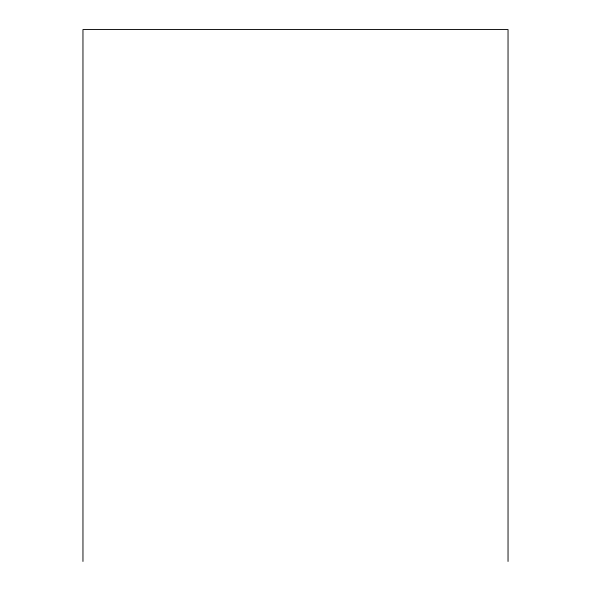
<?xml version="1.0" encoding="UTF-8"?>
<svg xmlns="http://www.w3.org/2000/svg" width="591" height="591" viewBox="0 0 591 591"><rect width="100%" height="100%" fill="white"/><g stroke="black" fill="none" stroke-linecap="round" stroke-linejoin="round"><path stroke-width="0.89" d="M508.038 561.45L508.038 29.55L82.962 29.55L82.962 561.45"/></g></svg>
